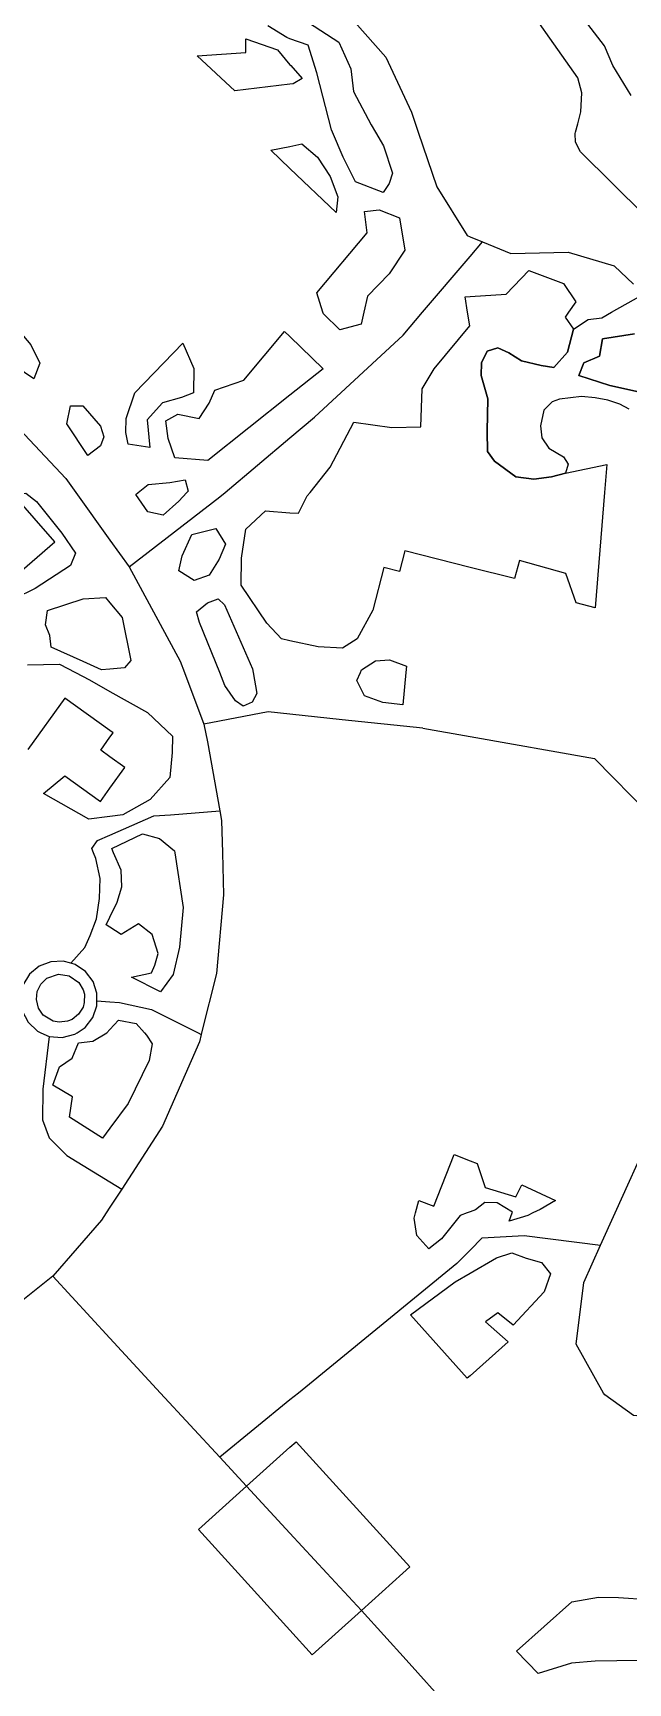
# Model space of a CAD drawing. Header units: millimetres. Extents: x 0 to 1153, y 0 to 888.
# Drawn here: x 617.2 to 716.3, y 311.7 to 586.5 of the extents above; entities that cross this region are included whole.
import ezdxf

# ---------------------------------------------------------------- set-up
doc = ezdxf.new("R2010")
doc.units = ezdxf.units.MM

msp = doc.modelspace()

# ---------------------------------------------------------------- linework, layer by layer
at = {"layer": 'minor_roads'}
for points in [[(682.161, 470.7378, 5.5398), (690, 469.3575, 5.3981), (710.7615, 465.7019, 5.0677), (720, 456.2734, 4.9607)], [(775.164, 399.959, 4.9276), (764.151, 390, 4.6974), (750, 377.2035, 4.2179), (730.9756, 360, 3.7052), (730.7382, 359.7853, 3.7), (722.6007, 355.6932, 3.5801), (720, 355.9555, 3.5654), (717.2605, 356.2318, 3.5946), (712.4352, 359.6818, 3.678), (712.2564, 360, 3.6831), (707.6942, 368.1207, 3.8727), (708.9539, 378.4195, 4.0571), (711.7461, 384.6021, 4.1603), (714.1824, 390, 4.2549), (720, 402.8897, 4.4573), (724.4261, 412.6962, 4.6463), (728.7155, 420, 4.7787), (729.8772, 421.9779, 4.7919), (736.4238, 428.0128, 4.8252), (742.6519, 433.1556, 4.8355)], [(687.7891, 381.5565, 4.2601), (690, 383.7936, 4.2485), (692.0451, 385.8629, 4.2722), (699.0028, 386.2525, 4.248), (711.7461, 384.6021, 4.1603)]]:
    msp.add_polyline3d(points, dxfattribs=at)
at = {"layer": 'parks'}
for points in [[(663.0657, 588.2598, 5.3167), (668.1326, 584.9741, 5.2595), (670.1327, 580.5361, 5.2018), (670.5909, 576.7952, 5.1583), (673.5123, 571.2217, 5.083), (674.2474, 570, 5.0659), (675.5962, 567.7584, 5.0548), (677.083, 563.1687, 5.0366), (676.543, 561.4748, 5.0359), (675.5016, 559.9543, 5.039), (670.9197, 561.7195, 5.0703), (668.8437, 565.8332, 5.087), (667.1004, 570, 5.0993), (666.933, 570.4001, 5.1045), (664.499, 579.9168, 5.2197), (663.0204, 584.525, 5.2763), (660, 585.5748, 5.3005), (659.4471, 585.767, 5.3053), (656.3219, 587.7097, 5.3412)], [(644.5374, 582.7234, 5.3476), (652.6401, 583.3035, 5.3129), (652.6672, 585.5332, 5.336), (657.8955, 583.6951, 5.2907), (660, 581.2319, 5.2537), (660.1256, 581.0849, 5.2515), (662.01, 578.9713, 5.2204), (660.5044, 578.0511, 5.2171), (660, 577.9906, 5.2187), (650.7882, 576.8865, 5.2555), (644.5374, 582.7234, 5.3476)], [(656.814, 566.9918, 5.1529), (660, 567.6407, 5.1336), (661.9815, 568.0442, 5.1235), (664.5918, 565.8197, 5.1098), (666.7032, 562.6441, 5.0964), (667.9567, 559.2466, 5.0861), (667.7008, 556.6015, 5.0856), (660, 563.9511, 5.1352), (656.814, 566.9918, 5.1529)], [(664.454, 543.2417, 5.1041), (672.8392, 553.2684, 5.0448), (672.3946, 556.8141, 5.0537), (674.883, 557.0534, 5.0371), (678.2635, 555.7301, 5.0108), (679.1332, 550.3395, 4.9903), (676.5361, 546.4033, 5.0019), (672.8947, 542.6841, 5.0268), (672.3007, 540, 5.028), (671.8632, 538.0227, 5.0531), (668.2877, 537.109, 5.0998), (665.5622, 539.7252, 5.0959), (665.4757, 540, 5.0933), (664.454, 543.2417, 5.1041)], [(651.8682, 494.5647, 5.8484), (651.9229, 499.08, 5.7846), (652.6287, 503.9033, 5.7099), (655.902, 506.9207, 5.6363), (660, 506.6284, 5.6002), (661.3957, 506.5288, 5.5767), (662.8852, 509.4099, 5.5146), (663.3515, 510, 5.4991), (666.6674, 514.1959, 5.3907), (670.6505, 521.7113, 5.2434), (676.9455, 520.8359, 5.1607), (681.8139, 520.9442, 5.0885), (682.05, 527.232, 5.0354), (684.0325, 530.5717, 4.9851), (689.9455, 537.7478, 4.872), (689.598, 540, 4.8623), (689.1971, 542.5981, 4.8774), (690, 542.6453, 4.8702), (696.0031, 542.9988, 4.8406), (699.7755, 546.9765, 4.8437), (705.5674, 544.8156, 4.8026), (707.6398, 541.7241, 4.7716), (706.4159, 540, 4.7669), (705.8348, 539.1814, 4.7718), (707.2496, 537.2222, 4.7671), (706.2281, 533.3877, 4.7811), (703.9355, 530.8323, 4.8039), (701.8456, 531.1643, 4.819), (698.5463, 531.9383, 4.8413), (696.4522, 533.2367, 4.8514), (694.6085, 534.0953, 4.8605), (692.8755, 533.5402, 4.8754), (691.8847, 531.573, 4.893), (691.8593, 529.4826, 4.9044), (692.9629, 525.5852, 4.9153), (692.8335, 520.1788, 4.9442), (692.9285, 516.8046, 4.9605), (694.0599, 515.202, 4.9557), (697.6089, 512.613, 4.9257), (700.6008, 512.1958, 4.8912), (703.5547, 512.5967, 4.8545), (705.9278, 513.2184, 4.8247), (712.8104, 514.6682, 4.7425), (712.4273, 510, 4.7494), (710.8508, 490.7928, 4.9186), (707.6882, 491.6303, 4.9608), (705.9568, 496.4831, 4.9461), (698.2152, 498.6769, 5.0383), (697.4192, 495.6388, 5.0795), (690, 497.5157, 5.1687), (679.1338, 500.2648, 5.3347), (678.253, 496.8281, 5.3904), (675.6237, 497.4918, 5.4306), (673.8037, 490.4148, 5.5473), (671.1883, 485.6332, 5.6531), (668.7395, 484.0461, 5.7184), (664.6902, 484.2624, 5.7924), (660, 485.3005, 5.8681), (658.5609, 485.619, 5.8835), (656.155, 488.2313, 5.8813), (651.8682, 494.5647, 5.8484)], [(604.1173, 543.4064, 5.6006), (607.1919, 543.8802, 5.5761), (610.2497, 542.3099, 5.5595), (612.2119, 540, 5.5539), (616.8054, 534.5924, 5.6041), (618.3027, 531.5264, 5.6389), (617.328, 528.9179, 5.6875), (612.6754, 532.1057, 5.6777), (608.126, 536.556, 5.6417), (604.9074, 540, 5.6077), (604.1734, 540.7854, 5.6101), (604.1173, 543.4064, 5.6006)], [(639.3247, 521.9145, 5.5843), (641.3123, 523.0333, 5.5507), (644.884, 522.321, 5.5276), (646.5215, 524.8843, 5.4774), (647.4906, 527.0376, 5.439), (652.2979, 528.6984, 5.372), (659.0937, 536.8302, 5.1977), (660, 535.9521, 5.2014), (665.5236, 530.6009, 5.2082), (660, 526.2093, 5.3352), (646.3339, 515.3437, 5.6099), (640.785, 515.7919, 5.6547), (639.7287, 518.9826, 5.6207), (639.3247, 521.9145, 5.5843)], [(708.123, 529.4993, 4.7736), (708.9713, 531.5704, 4.764), (711.566, 532.6726, 4.7435), (712.0886, 535.5654, 4.7379), (717.4137, 536.4301, 4.7032)], [(632.6599, 519.9696, 5.6722), (632.6886, 522.3388, 5.6395), (634.171, 526.6137, 5.5675), (642.135, 534.8614, 5.3812), (643.9619, 530.6393, 5.4222), (643.9126, 526.5699, 5.4784), (641.9292, 525.7949, 5.5072), (638.77, 524.9411, 5.548), (636.1859, 522.0826, 5.6109), (636.6417, 517.4869, 5.6695), (633.0601, 518.0413, 5.6948), (632.6599, 519.9696, 5.6722)], [(717.8165, 526.7986, 4.6937), (715.5528, 527.3, 4.7134), (713.2813, 527.8107, 4.7327), (708.123, 529.4993, 4.7736)], [(622.7917, 521.4366, 5.7485), (623.4196, 524.4489, 5.6983), (625.4572, 524.4242, 5.6792), (628.405, 521.0248, 5.6982), (628.9913, 519.2893, 5.7163), (628.4454, 517.7628, 5.7431), (626.3078, 516.1347, 5.7886), (622.7917, 521.4366, 5.7485)], [(634.3091, 509.6634, 5.799), (634.7266, 510, 5.7894), (636.3753, 511.3295, 5.7561), (639.9593, 511.6298, 5.7192), (642.5305, 512.1097, 5.689), (643.0112, 510.2269, 5.7104), (642.8002, 510, 5.7154), (641.4564, 508.5546, 5.7507), (638.8706, 506.2072, 5.8133), (636.3197, 506.7492, 5.8293), (634.3091, 509.6634, 5.799)], [(606.8941, 496.2529, 6.3327), (607.6748, 498.0275, 6.2941), (609.5074, 499.5477, 6.248), (613.2911, 495.2182, 6.2801), (620.8347, 501.752, 6.0832), (613.9217, 509.6597, 6.025), (616.0025, 509.8946, 5.9969), (617.7758, 508.5072, 6.0004), (621.9791, 503.1969, 6.045), (624.2404, 499.8616, 6.0782), (623.4486, 497.8362, 6.1227), (617.5281, 494.0054, 6.2546), (614.1754, 492.3549, 6.3196), (610.6885, 492.8153, 6.3495), (608.4005, 493.9395, 6.3553), (607.378, 494.6395, 6.3547), (606.8941, 496.2529, 6.3327)], [(641.4676, 496.9487, 5.9344), (642.0496, 499.4691, 5.8881), (643.6267, 502.9903, 5.8162), (647.6429, 504.0009, 5.7595), (649.2339, 501.4077, 5.7808), (648.1803, 498.8837, 5.829), (646.5176, 496.2185, 5.8874), (644.0376, 495.3472, 5.9296), (641.4676, 496.9487, 5.9344)], [(619.2371, 487.9727, 6.341), (619.6094, 490.3376, 6.2959), (625.5153, 492.301, 6.1976), (629.2661, 492.5157, 6.1532), (630, 491.6287, 6.1611), (632.0387, 489.1648, 6.1789), (633.4865, 482.0203, 6.2836), (632.4484, 480.7692, 6.32), (630, 480.5792, 6.3585), (628.6166, 480.4718, 6.3747), (625.5566, 481.8655, 6.3817), (620.2226, 484.2253, 6.3959), (619.9906, 486.1795, 6.3643), (619.2371, 487.9727, 6.341)], [(644.4457, 490.1202, 6.0048), (646.2463, 491.6315, 5.9593), (648.0444, 492.288, 5.9274), (649.0628, 491.2536, 5.9298), (653.7768, 480.6035, 6.0165), (653.8842, 480, 6.0232), (654.5026, 476.5248, 6.0222), (653.7101, 475.0942, 6.0371), (652.1755, 474.4252, 6.0611), (650.8993, 475.2955, 6.0777), (649.1481, 477.8534, 6.097), (648.2834, 480, 6.1043), (644.9275, 488.3303, 6.026), (644.4457, 490.1202, 6.0048)], [(616.2553, 481.3093, 6.4879), (621.6111, 481.4116, 6.4306), (624.275, 480, 6.4279), (626.5821, 478.7775, 6.4079), (630, 476.8522, 6.3786), (636.2423, 473.336, 6.2978), (640.3987, 469.4294, 6.2475), (640.3656, 466.698, 6.2555), (639.9872, 462.5119, 6.2727), (636.706, 458.8441, 6.3326), (632.1439, 456.3162, 6.4095), (630, 456.0404, 6.443), (626.4688, 455.5859, 6.4805), (618.92, 459.8403, 6.5445), (622.4566, 462.8173, 6.4992), (628.4227, 458.545, 6.4514), (630, 460.7277, 6.4285), (632.5031, 464.1915, 6.3803), (630, 465.989, 6.4122), (628.4624, 467.0932, 6.4246), (630, 469.2198, 6.4022), (630.527, 469.9487, 6.3922), (630, 470.3257, 6.3988), (622.4691, 475.7145, 6.4596), (616.324, 467.2032, 6.5487)], [(671.1442, 478.7019, 5.7248), (671.7242, 480, 5.7102), (671.9329, 480.4671, 5.7007), (674.2528, 481.9722, 5.6386), (676.5562, 482.1115, 5.5931), (679.3969, 481.0921, 5.5508), (679.2999, 480, 5.5652), (678.8231, 474.6318, 5.5905), (675.447, 474.998, 5.6532), (672.3919, 476.1407, 5.7079), (671.1442, 478.7019, 5.7248)], [(629.3721, 437.9702, 6.3278), (630, 439.2629, 6.3367), (631.2163, 441.7669, 6.3472), (632.0062, 444.294, 6.3644), (631.8805, 447.111, 6.3991), (630.5957, 450, 6.4525), (630.2934, 450.6798, 6.4551), (635.4463, 453.1634, 6.3683), (638.2499, 452.3675, 6.3275), (640.7741, 450.2926, 6.2943), (640.8182, 450, 6.2944), (642.1943, 440.8626, 6.1684), (641.6027, 434.2538, 6.1016), (640.5243, 429.6859, 6.0655), (638.4438, 426.8306, 6.0642), (633.6141, 429.2586, 6.1654), (636.9476, 429.9895, 6.1233), (637.4745, 431.2561, 6.1299), (638.0175, 433.2008, 6.1441), (637.0247, 436.3443, 6.1955), (634.745, 438.1653, 6.2513), (631.8861, 436.3694, 6.2742), (630, 437.5704, 6.317), (629.3721, 437.9702, 6.3278)], [(617.7367, 425.5206, 6.2943), (617.8973, 426.9032, 6.3092), (618.4954, 428.1132, 6.3179), (619.506, 429.0766, 6.3196), (621.4485, 429.7685, 6.309), (623.2194, 429.4962, 6.2886), (624.828, 428.3616, 6.2597), (625.5327, 427.1544, 6.2387), (625.7396, 426.4271, 6.2282), (625.7307, 425.0334, 6.2119), (625.5138, 424.2834, 6.2051), (624.7801, 423.0936, 6.1981), (623.6828, 422.2335, 6.1985), (622.9196, 421.9082, 6.2019), (621.5351, 421.7484, 6.2132), (620.5303, 421.9279, 6.2248), (618.8644, 422.9516, 6.2529), (618.0794, 424.1226, 6.2743), (617.7367, 425.5206, 6.2943)], [(620.4649, 411.2614, 6.053), (621.5889, 414.3235, 6.0942), (623.7081, 415.7473, 6.098), (624.754, 418.2993, 6.1323), (627.1473, 418.6047, 6.1147), (629.4659, 419.9983, 6.1174), (630, 420.562, 6.1189), (631.4331, 422.0745, 6.1149), (634.3438, 421.5467, 6.065), (635.7424, 420, 6.026), (636.1024, 419.6019, 6.0131), (637.0518, 418.1502, 5.9711), (636.5311, 415.406, 5.9269), (633.0552, 408.2097, 5.8493), (630, 404.0961, 5.8276), (628.7735, 402.4448, 5.8114), (623.2534, 405.9312, 5.9321), (623.7818, 409.3071, 5.9852), (620.4649, 411.2614, 6.053)], [(680.672, 389.1228, 4.5285), (680.9137, 390, 4.537), (681.4842, 392.0699, 4.5733), (683.9419, 391.0979, 4.4993), (687.3644, 399.7144, 4.6296), (690, 398.6819, 4.5507), (691.1603, 398.2273, 4.5337), (692.4983, 394.2481, 4.4349), (697.6021, 392.6717, 4.3766), (698.6495, 394.6846, 4.4158), (704.2363, 392.0802, 4.3356), (701.6686, 390.5781, 4.3147), (700.4707, 390, 4.307), (699.6026, 389.581, 4.3031), (696.5218, 388.6055, 4.2985), (697.0088, 390, 4.3202), (697.0517, 390.123, 4.3227), (694.5212, 391.6869, 4.3677), (692.4676, 391.7117, 4.3768), (690.9188, 390.5318, 4.3557), (690, 390.1775, 4.351), (689.5398, 390, 4.3565), (688.3494, 389.5409, 4.3741), (685.2337, 385.6853, 4.3791), (683.1596, 384.0192, 4.3971), (681.1486, 386.2458, 4.4741), (680.672, 389.1228, 4.5285)], [(680.0696, 373.0456, 4.2937), (687.5446, 378.5303, 4.2177), (690, 379.9561, 4.1876), (694.4101, 382.517, 4.2063), (696.9694, 383.3315, 4.2074), (699.3564, 382.4571, 4.1807), (701.9052, 381.7386, 4.1553), (703.417, 379.8711, 4.1142), (702.3572, 376.8269, 4.0658), (697.1671, 371.2867, 4.0021), (694.6428, 373.3615, 4.0534), (692.5706, 371.8535, 4.0422), (696.3584, 368.5182, 3.9609), (690, 362.8697, 3.9168), (689.5478, 362.468, 3.9204), (680.0696, 373.0456, 4.2937)], [(697.7559, 316.977, 3.5838), (706.9744, 325.2002, 3.4268), (711.4034, 325.9736, 3.3559), (714.7196, 325.9334, 3.3021), (719.6551, 325.632, 3.2211)], [(718.069, 315.4393, 3.2146), (710.8592, 315.3594, 3.3459), (706.8908, 314.9986, 3.418), (701.3716, 313.2907, 3.5193), (697.7559, 316.977, 3.5838)]]:
    msp.add_polyline3d(points, dxfattribs=at)
at = {"layer": 'paths'}
for points in [[(669.076, 590.2777, 5.314), (675.9509, 582.5192, 5.1987), (680.2352, 573.3425, 5.0758), (681.3763, 570, 5.0325), (684.4878, 560.8861, 4.9855), (689.5205, 552.7968, 4.9191), (690, 552.6013, 4.9146), (692.0812, 551.7529, 4.9023), (696.8128, 549.8, 4.8726), (706.3581, 550.0467, 4.833), (714.0265, 547.7609, 4.7828), (717.218, 544.6837, 4.7438)], [(633.18, 497.6067, 6.0181), (648.3303, 509.2797, 5.6753), (649.1865, 510, 5.6569), (660, 519.0972, 5.4329), (664.1074, 522.5526, 5.3271), (678.8418, 536.182, 4.9987), (682.0881, 540, 4.9342), (690, 549.3052, 4.8999), (692.0812, 551.7529, 4.9023)], [(614.0571, 521.4868, 5.8349), (622.6574, 512.3414, 5.8835), (624.3295, 510, 5.8985), (630, 502.0596, 5.9747), (633.18, 497.6067, 6.0181), (641.6929, 481.9115, 6.1694), (642.4102, 480, 6.1893), (645.6335, 471.4102, 6.1648), (646.2534, 468.485, 6.1631), (648.2956, 456.966, 6.1615), (648.5796, 455.3458, 6.1612), (648.7286, 450, 6.1721), (648.9249, 442.9553, 6.089), (647.7752, 429.8582, 5.9575), (645.2802, 420, 5.8827), (645.215, 419.7424, 5.8784), (644.9042, 418.501, 5.8578), (638.7641, 404.4701, 5.6799), (631.9634, 393.9597, 5.608), (630, 390.9366, 5.5919), (629.3917, 390, 5.5824), (628.6162, 388.806, 5.5782), (620.4703, 379.4511, 5.5771), (611.0045, 371.8943, 5.6236)], [(682.161, 470.7378, 5.5398), (668.6913, 472.1529, 5.7881), (660, 473.091, 5.9492), (656.3758, 473.4822, 6.0016), (645.6335, 471.4102, 6.1648)], [(623.4846, 431.5929, 6.3108), (625.8021, 434.2131, 6.319), (626.7212, 436.1997, 6.3333), (627.7537, 438.9562, 6.3554), (628.2507, 442.3789, 6.3904), (628.3948, 445.6945, 6.4277), (627.66, 449.0299, 6.4742), (627.2775, 450, 6.4894), (627.001, 450.7012, 6.4901), (627.9121, 452.0282, 6.4767), (630, 452.9349, 6.4526), (637.3203, 456.1141, 6.3311), (640.0958, 456.3035, 6.2882), (648.2956, 456.966, 6.1615)], [(625.9452, 430.1972, 6.2705), (624.2331, 431.3701, 6.3009), (623.4846, 431.5929, 6.3108), (622.2261, 431.9427, 6.3272), (620.1469, 431.8378, 6.3462), (618.2118, 431.0901, 6.3562), (616.6211, 429.7527, 6.3556), (615.5039, 427.9078, 6.3443), (615.0707, 425.7945, 6.3231), (615.3565, 423.6632, 6.2948), (616.3482, 421.7463, 6.2624), (617.9286, 420.259, 6.2297), (618.5096, 420, 6.2211), (619.9, 419.3802, 6.1973), (622.0637, 419.2053, 6.1737), (624.1563, 419.7561, 6.1634), (624.5238, 420, 6.1642), (625.8885, 420.9058, 6.1619), (627.1552, 422.5538, 6.1692), (627.8262, 424.5062, 6.1856), (627.836, 425.3145, 6.195), (627.8434, 426.5782, 6.2097), (627.1958, 428.5373, 6.2389), (625.9452, 430.1972, 6.2705)], [(627.836, 425.3145, 6.195), (630, 425.1707, 6.1726), (631.5972, 425.0645, 6.1472), (636.9217, 423.8942, 6.0533), (644.7003, 420, 5.8914), (645.215, 419.7424, 5.8784)], [(619.9, 419.3802, 6.1973), (618.8424, 410.5935, 6.0582), (618.7805, 405.4929, 5.9722), (619.855, 402.4879, 5.9095), (622.8246, 399.5713, 5.8266), (630, 395.1653, 5.6676), (631.9634, 393.9597, 5.608)], [(620.4703, 379.4511, 5.5771), (630, 369.1325, 5.3378), (638.4343, 360, 5.039), (648.3171, 349.2991, 4.8079), (652.7741, 344.469, 4.697), (660, 336.6498, 4.5082), (666.1452, 330, 4.3339), (671.8881, 323.7856, 4.205), (679.3331, 315.5741, 4.0279)], [(687.7891, 381.5565, 4.2601), (661.4113, 360, 4.5091), (660, 358.8466, 4.539), (648.3171, 349.2991, 4.8079)], [(652.7741, 344.469, 4.697), (660, 350.9785, 4.5281), (661.0079, 351.8864, 4.5056), (679.9602, 331.047, 3.9674), (678.7963, 330, 3.994), (671.8881, 323.7856, 4.205)], [(671.8881, 323.7856, 4.205), (663.6949, 316.4141, 4.4663), (660, 320.4784, 4.5491), (651.3439, 330, 4.7243), (644.7584, 337.244, 4.895), (652.7741, 344.469, 4.697)], [(679.3331, 315.5741, 4.0279), (686.6431, 307.4294, 3.8425)]]:
    msp.add_polyline3d(points, dxfattribs=at)
at = {"layer": 'water'}
for points in [[(716.8314, 576.1048, 5.0194), (713.7995, 581.1313, 5.0851), (712.4161, 584.3631, 5.1261), (705.1622, 593.8174, 5.2496), (700.8129, 600, 5.3286), (695.5301, 607.5097, 5.4414), (693.2894, 610.5661, 5.4874), (691.9532, 612.4128, 5.5152), (691.3478, 614.5573, 5.5463), (691.2983, 617.0667, 5.5819)], [(719.0596, 556.1835, 4.8286), (708.3903, 566.7292, 4.9378), (707.595, 568.3649, 4.9505), (707.5243, 569.7874, 4.9602), (707.5852, 570, 4.9615), (707.9833, 571.3894, 4.9774), (708.487, 573.3904, 5.0005), (708.6211, 576.5387, 5.038), (707.9804, 579.0646, 5.0693), (696.9024, 594.7909, 5.272)], [(716.5342, 523.8686, 4.7036), (714.9536, 524.6776, 4.7184), (712.9802, 525.3798, 4.7362), (710.8352, 525.7775, 4.7551), (708.5677, 525.9629, 4.7751), (704.9265, 525.561, 4.8083), (703.7058, 525.074, 4.8205), (702.2745, 523.6883, 4.8375), (701.7396, 521.093, 4.8504), (701.9633, 519.1111, 4.8541), (703.1012, 517.3876, 4.8469), (705.5773, 515.9545, 4.823), (706.3298, 514.7374, 4.817), (705.9278, 513.2184, 4.8247), (703.5547, 512.5967, 4.8545), (700.6008, 512.1958, 4.8912), (697.6089, 512.613, 4.9257), (694.0599, 515.202, 4.9557), (692.9285, 516.8046, 4.9605), (692.8335, 520.1788, 4.9442), (692.9629, 525.5852, 4.9153), (691.8593, 529.4826, 4.9044), (691.8847, 531.573, 4.893), (692.8755, 533.5402, 4.8754), (694.6085, 534.0953, 4.8605), (696.4522, 533.2367, 4.8514), (698.5463, 531.9383, 4.8413), (701.8456, 531.1643, 4.819), (703.9355, 530.8323, 4.8039), (706.2281, 533.3877, 4.7811), (707.2496, 537.2222, 4.7671), (709.6984, 538.8094, 4.7499), (711.9717, 539.1071, 4.7364), (713.5462, 540, 4.7271), (720, 543.6601, 4.7214)], [(717.4137, 536.4301, 4.7032), (712.0886, 535.5654, 4.7379), (711.566, 532.6726, 4.7435), (708.9713, 531.5704, 4.764), (708.123, 529.4993, 4.7736), (713.2813, 527.8107, 4.7327), (715.5528, 527.3, 4.7134), (717.8165, 526.7986, 4.6937)]]:
    msp.add_polyline3d(points, dxfattribs=at)

doc.saveas('drawing.dxf')
